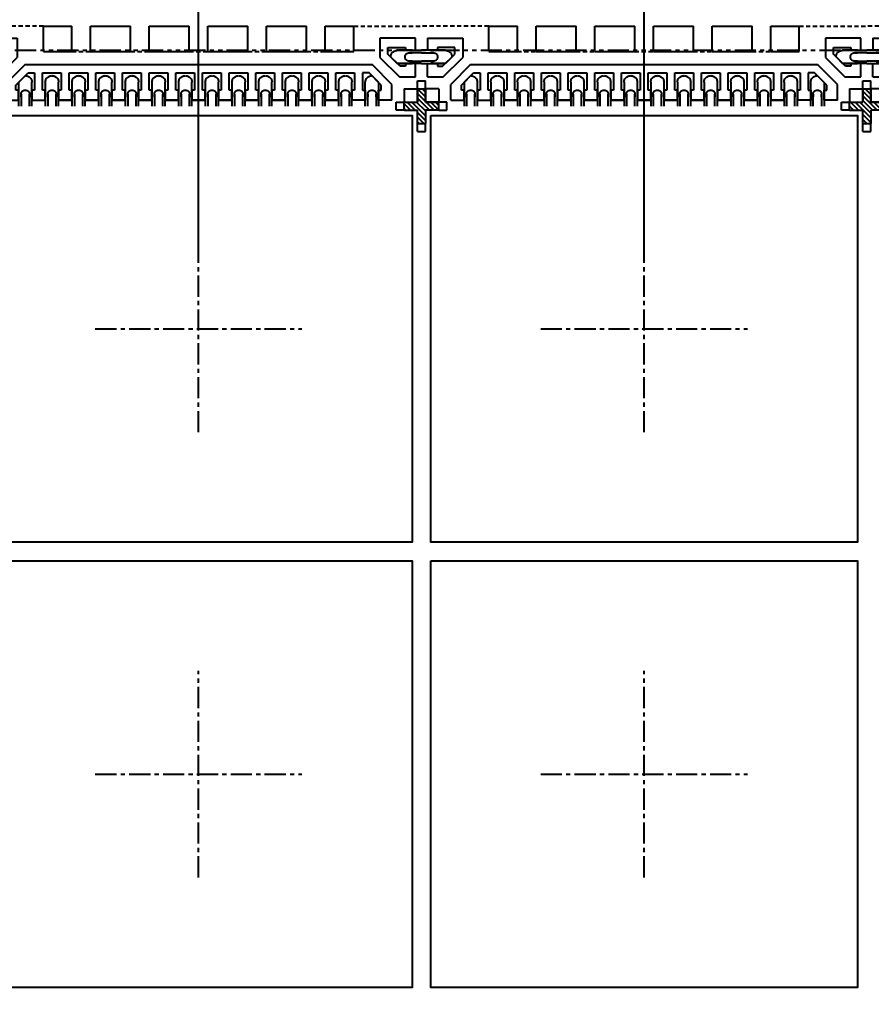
# Model space of a CAD drawing. Extents: x 91 to 778, y 180 to 503.
# Drawn here: x 251.87 to 283.81, y 385.64 to 422.47 of the extents above; entities that cross this region are included whole.
import ezdxf

# ---------------------------------------------------------------- set-up
doc = ezdxf.new("R2010")
doc.units = 0
doc.header["$LTSCALE"] = 12.7
doc.header["$MEASUREMENT"] = 0
doc.header["$PDMODE"] = 2
for name, pattern in [('CENTER', [2, 1.25, -0.25, 0.25, -0.25]), ('HIDDEN', [0.375, 0.25, -0.125]), ('PHANTOM', [2.5, 1.25, -0.25, 0.25, -0.25, 0.25, -0.25])]:
    doc.linetypes.add(name, pattern=pattern)
doc.layers.get('0').update_dxf_attribs({"linetype": 'CONTINUOUS'})
doc.layers.get('DEFPOINTS').update_dxf_attribs({"linetype": 'CONTINUOUS'})
for name, color, linetype in [('SH-01_CENTER', 2, 'CENTER'), ('SH-01_DIM', 4, 'CONTINUOUS'), ('SH-01_HATCH', 10, 'CONTINUOUS'), ('SH-01_HIDDEN', 6, 'HIDDEN'), ('SH-01_MISC', 5, 'CONTINUOUS'), ('SH-01_OBJECT', 7, 'CONTINUOUS'), ('SH-01_PHANTOM', 1, 'PHANTOM')]:
    doc.layers.add(name, color=color, linetype=linetype)
doc.styles.get("Standard").update_dxf_attribs({"font": 'simplex.shx', "width": 0.82})
doc.dimstyles.get("Standard").update_dxf_attribs({"dimtxt": 0.18, "dimasz": 0.18, "dimexe": 0.18, "dimexo": 0.0625, "dimgap": 0.09, "dimtad": 0, "dimtih": 1, "dimtoh": 1, "dimdec": 4, "dimzin": 0, "dimdsep": 46, "dimtxsty": 'STANDARD', "dimcen": 0.09, "dimadec": 0, "dimazin": 0, "dimtfac": 1, "dimtdec": 4, "dimtofl": 0, "dimtmove": 0, "dimatfit": 3, "dimfxl": 1, "dimtolj": 1, "dimtzin": 0, "dimarcsym": 0})

# ---------------------------------------------------------------- blocks, each defined once
blk = doc.blocks.new('*D61')
at = {"layer": 'DEFPOINTS', "color": 0, "ltscale": 0.05, "transparency": 16777216}
for p in [(142.081, 441.652), (142.081, 429.037), (437.581, 335.717)]:
    blk.add_point(p, dxfattribs=at)
at = {"layer": 'SH-01_DIM', "ltscale": 0.05, "transparency": 16777216}
blk.add_line((142.081, 431.577), (142.081, 441.652), dxfattribs=at)
at = {"layer": 'SH-01_DIM', "ltscale": 0.05, "transparency": 16777216, "insert": (142.081, 446.637), "char_height": 1.524, "attachment_point": 5, "rotation": 90}
blk.add_mtext('\\A1; 147.7500', dxfattribs=at)
blk = doc.blocks.new('_Open30')
at = {"color": 0, "lineweight": -2}
for p, q in [((-1, 0.268), (0, 0)), ((0, 0), (-1, -0.268)), ((0, 0), (-1, 0))]:
    blk.add_line(p, q, dxfattribs=at)
blk = doc.blocks.new('*D62')
at = {"layer": 'DEFPOINTS', "color": 0, "ltscale": 0.05, "transparency": 16777216}
for p in [(132.086, 446.023), (137.581, 429.717), (437.581, 335.717)]:
    blk.add_point(p, dxfattribs=at)
at = {"layer": 'SH-01_DIM', "ltscale": 0.05, "transparency": 16777216}
for p, q in [((132.086, 439.673), (132.086, 446.023)), ((137.581, 436.067), (132.086, 439.673)), ((137.581, 432.257), (137.581, 436.067))]:
    blk.add_line(p, q, dxfattribs=at)
at = {"layer": 'SH-01_DIM', "ltscale": 0.05, "transparency": 16777216, "insert": (132.086, 454.967), "char_height": 1.524, "attachment_point": 5, "rotation": 90}
blk.add_mtext('\\A1; 150.000±0.0760', dxfattribs=at)
blk = doc.blocks.new('*D64')
at = {"layer": 'DEFPOINTS', "color": 0, "ltscale": 0.05, "transparency": 16777216}
for p in [(181.739, 453.515), (178.681, 429.037), (437.581, 335.717)]:
    blk.add_point(p, dxfattribs=at)
at = {"layer": 'SH-01_DIM', "ltscale": 0.05, "transparency": 16777216}
for p, q in [((181.739, 447.165), (181.739, 453.515)), ((178.681, 440.815), (181.739, 447.165)), ((178.681, 431.577), (178.681, 440.815))]:
    blk.add_line(p, q, dxfattribs=at)
at = {"layer": 'SH-01_DIM', "ltscale": 0.05, "transparency": 16777216, "insert": (181.739, 458.5), "char_height": 1.524, "attachment_point": 5, "rotation": 90}
blk.add_mtext('\\A1; 129.4500', dxfattribs=at)
blk = doc.blocks.new('*D65')
at = {"layer": 'DEFPOINTS', "color": 0, "ltscale": 0.05, "transparency": 16777216}
for p in [(278.512, 453.515), (278.431, 429.037), (437.581, 335.717)]:
    blk.add_point(p, dxfattribs=at)
at = {"layer": 'SH-01_DIM', "ltscale": 0.05, "transparency": 16777216}
for p, q in [((278.512, 447.165), (278.512, 453.515)), ((278.431, 440.815), (278.512, 447.165)), ((278.431, 431.577), (278.431, 440.815))]:
    blk.add_line(p, q, dxfattribs=at)
at = {"layer": 'SH-01_DIM', "ltscale": 0.05, "transparency": 16777216, "insert": (278.512, 458.024), "char_height": 1.524, "attachment_point": 5, "rotation": 90}
blk.add_mtext('\\A1; 79.5750', dxfattribs=at)
blk = doc.blocks.new('*U12')
at = {"layer": 'SH-01_CENTER', "ltscale": 0.05}
for p, q in [((0, -3.875), (0, 3.875)), ((-3.875, 0), (3.875, 0))]:
    blk.add_line(p, q, dxfattribs=at)
at = {"layer": 'SH-01_MISC', "ltscale": 0.05}
blk.add_lwpolyline([(-8, 8), (8, 8), (8, -8), (-8, -8)], close=True, dxfattribs=at)
blk = doc.blocks.new('*U13')
at = {"color": 0, "linetype": 'ByBlock', "lineweight": -2, "transparency": 16777216}
for p in [(100.2, 150.3), (116.9, 150.3), (100.2, 133.6), (116.9, 133.6)]:
    blk.add_blockref('*U12', p, dxfattribs=at)
blk = doc.blocks.new('A$C6C8170C2')
at = {"layer": 'SH-01_HIDDEN'}
for p, q in [((-3.2, 2.107), (-3.2, 3)), ((-3.11, 2.55), (-3.11, 3)), ((-2.79, 3), (-2.79, 2.55)), ((-2.7, 3), (-2.7, 2.09)), ((-2.2, 2.09), (-2.2, 3)), ((-2.11, 2.55), (-2.11, 3)), ((-1.79, 3), (-1.79, 2.55)), ((-1.7, 3), (-1.7, 2.09)), ((-1.2, 2.09), (-1.2, 3)), ((-1.11, 2.55), (-1.11, 3)), ((-0.79, 3), (-0.79, 2.55)), ((-0.7, 3), (-0.7, 2.09)), ((-0.2, 2.09), (-0.2, 3)), ((-0.11, 2.55), (-0.11, 3)), ((0.21, 3), (0.21, 2.55)), ((0.3, 3), (0.3, 2.09)), ((0.8, 2.09), (0.8, 3)), ((0.89, 2.55), (0.89, 3)), ((1.21, 3), (1.21, 2.55)), ((1.3, 3), (1.3, 2.09)), ((1.8, 2.09), (1.8, 3)), ((1.89, 2.55), (1.89, 3)), ((2.21, 3), (2.21, 2.55)), ((2.3, 3), (2.3, 2.09)), ((2.8, 2.09), (2.8, 3)), ((2.89, 2.55), (2.89, 3)), ((3.21, 3), (3.21, 2.55)), ((3.3, 3), (3.3, 2.09)), ((3.8, 2.09), (3.8, 3)), ((3.89, 2.55), (3.89, 3)), ((4.21, 3), (4.21, 2.55)), ((4.3, 3), (4.3, 2.09)), ((4.8, 2.09), (4.8, 3)), ((4.89, 2.55), (4.89, 3)), ((5.21, 3), (5.21, 2.55)), ((5.3, 3), (5.3, 2.09)), ((5.8, 2.09), (5.8, 3)), ((5.89, 2.55), (5.89, 3)), ((6.21, 3), (6.21, 2.55)), ((6.3, 3), (6.3, 2.09)), ((6.8, 2.09), (6.8, 3)), ((6.89, 2.55), (6.89, 3)), ((7.21, 3), (7.21, 2.55)), ((7.3, 3), (7.3, 2.09)), ((7.8, 2.09), (7.8, 3)), ((7.89, 2.55), (7.89, 3)), ((8.21, 3), (8.21, 2.55)), ((8.3, 3), (8.3, 2.09)), ((8.8, 2.09), (8.8, 3)), ((8.89, 2.55), (8.89, 3)), ((9.21, 3), (9.21, 2.55)), ((9.3, 3), (9.3, 2.09)), ((9.8, 3), (9.8, 2.09)), ((9.89, 3), (9.89, 2.55)), ((10.21, 2.55), (10.21, 3)), ((10.3, 2.107), (10.3, 3)), ((-3.2, 2.107), (-3.2, 2.65)), ((-3.11, 2.65), (-3.11, 2.55)), ((-2.79, 2.55), (-2.79, 2.65)), ((-2.7, 2.65), (-2.7, 2.09)), ((-2.2, 2.09), (-2.2, 2.65)), ((-2.11, 2.65), (-2.11, 2.55)), ((-1.79, 2.55), (-1.79, 2.65)), ((-1.7, 2.65), (-1.7, 2.09)), ((-1.2, 2.09), (-1.2, 2.65)), ((-1.11, 2.65), (-1.11, 2.55)), ((-0.79, 2.55), (-0.79, 2.65)), ((-0.7, 2.65), (-0.7, 2.09)), ((-0.2, 2.09), (-0.2, 2.65)), ((-0.11, 2.65), (-0.11, 2.55)), ((0.21, 2.55), (0.21, 2.65)), ((0.3, 2.65), (0.3, 2.09)), ((0.8, 2.09), (0.8, 2.65)), ((0.89, 2.65), (0.89, 2.55)), ((1.21, 2.55), (1.21, 2.65)), ((1.3, 2.65), (1.3, 2.09)), ((1.8, 2.09), (1.8, 2.65)), ((1.89, 2.65), (1.89, 2.55)), ((2.21, 2.55), (2.21, 2.65)), ((2.3, 2.65), (2.3, 2.09)), ((2.8, 2.09), (2.8, 2.65)), ((2.89, 2.65), (2.89, 2.55)), ((3.21, 2.55), (3.21, 2.65)), ((3.3, 2.65), (3.3, 2.09)), ((3.8, 2.09), (3.8, 2.65)), ((3.89, 2.65), (3.89, 2.55)), ((4.21, 2.55), (4.21, 2.65)), ((4.3, 2.65), (4.3, 2.09)), ((4.8, 2.09), (4.8, 2.65)), ((4.89, 2.65), (4.89, 2.55)), ((5.21, 2.55), (5.21, 2.65)), ((5.3, 2.65), (5.3, 2.09)), ((5.8, 2.09), (5.8, 2.65)), ((5.89, 2.65), (5.89, 2.55)), ((6.21, 2.55), (6.21, 2.65)), ((6.3, 2.65), (6.3, 2.09)), ((6.8, 2.09), (6.8, 2.65)), ((6.89, 2.65), (6.89, 2.55)), ((7.21, 2.55), (7.21, 2.65)), ((7.3, 2.65), (7.3, 2.09)), ((7.8, 2.09), (7.8, 2.65)), ((7.89, 2.65), (7.89, 2.55)), ((8.21, 2.55), (8.21, 2.65)), ((8.3, 2.65), (8.3, 2.09)), ((8.8, 2.09), (8.8, 2.65)), ((8.89, 2.65), (8.89, 2.55)), ((9.21, 2.55), (9.21, 2.65)), ((9.3, 2.65), (9.3, 2.09)), ((9.8, 2.65), (9.8, 2.09)), ((9.89, 2.55), (9.89, 2.65)), ((10.21, 2.65), (10.21, 2.55)), ((10.3, 2.107), (10.3, 2.65)), ((-2.943, 1.85), (-3.19, 2.097)), ((10.043, 1.85), (10.29, 2.097)), ((-4.8, 1.4), (-3.907, 1.4)), ((-4.35, 1.31), (-4.8, 1.31)), ((-3.907, 1.4), (-4.45, 1.4)), ((-4.45, 1.31), (-4.35, 1.31)), ((-3.65, 1.143), (-3.897, 1.39)), ((10.75, 1.143), (10.997, 1.39)), ((11.007, 1.4), (11.55, 1.4)), ((11.9, 1.4), (11.007, 1.4)), ((11.55, 1.31), (11.45, 1.31)), ((11.45, 1.31), (11.9, 1.31)), ((-4.8, 0.99), (-4.35, 0.99)), ((-3.89, 0.9), (-4.8, 0.9)), ((-4.35, 0.99), (-4.45, 0.99)), ((-4.45, 0.9), (-3.89, 0.9)), ((11.55, 0.9), (10.99, 0.9)), ((10.99, 0.9), (11.9, 0.9)), ((11.45, 0.99), (11.55, 0.99)), ((11.9, 0.99), (11.45, 0.99))]:
    blk.add_line(p, q, dxfattribs=at)
at = {"layer": 'SH-01_HIDDEN', "ltscale": 0.05}
for p, q in [((-1.2, 0.95), (-0.5, 0.95)), ((1, 0.95), (1.7, 0.95)), ((3.2, 0.95), (3.9, 0.95)), ((5.4, 0.95), (6.1, 0.95)), ((7.6, 0.95), (8.3, 0.95)), ((-2.267, 0), (-4.8, 0)), ((9.367, 0), (11.9, 0))]:
    blk.add_line(p, q, dxfattribs=at)
at = {"layer": 'SH-01_HIDDEN'}
for centre, radius, start, end in [((-2.95, 2.55), 0.16, 180, 0), ((-1.95, 2.55), 0.16, 180, 0), ((-0.95, 2.55), 0.16, 180, 0), ((0.05, 2.55), 0.16, 180, 0), ((1.05, 2.55), 0.16, 180, 0), ((2.05, 2.55), 0.16, 180, 0), ((3.05, 2.55), 0.16, 180, 0), ((4.05, 2.55), 0.16, 180, 0), ((5.05, 2.55), 0.16, 180, 0), ((6.05, 2.55), 0.16, 180, 0), ((7.05, 2.55), 0.16, 180, 0), ((8.05, 2.55), 0.16, 180, 0), ((9.05, 2.55), 0.16, 180, 0), ((10.05, 2.55), 0.16, 180, 0), ((-2.958, 2.108), 0.259, 273.3488, 355.9159), ((-1.943, 2.108), 0.258, 183.9895, 268.3485), ((-1.957, 2.108), 0.258, 271.6517, 356.0098), ((-0.943, 2.108), 0.258, 183.9895, 268.3485), ((-0.957, 2.108), 0.258, 271.6517, 356.0098), ((0.057, 2.108), 0.258, 183.9895, 268.3485), ((0.043, 2.108), 0.258, 271.6517, 356.0098), ((1.057, 2.108), 0.258, 183.9895, 268.3485), ((1.043, 2.108), 0.258, 271.6517, 356.0098), ((2.057, 2.108), 0.258, 183.9895, 268.3485), ((2.043, 2.108), 0.258, 271.6517, 356.0098), ((3.057, 2.108), 0.258, 183.9895, 268.3485), ((3.043, 2.108), 0.258, 271.6517, 356.0098), ((4.057, 2.108), 0.258, 183.9895, 268.3485), ((4.043, 2.108), 0.258, 271.6517, 356.0098), ((5.057, 2.108), 0.258, 183.9895, 268.3485), ((5.043, 2.108), 0.258, 271.6517, 356.0098), ((6.057, 2.108), 0.258, 183.9895, 268.3485), ((6.043, 2.108), 0.258, 271.6517, 356.0098), ((7.057, 2.108), 0.258, 183.9895, 268.3485), ((7.043, 2.108), 0.258, 271.6517, 356.0098), ((8.057, 2.108), 0.258, 183.9895, 268.3485), ((8.043, 2.108), 0.258, 271.6517, 356.0098), ((9.057, 2.108), 0.258, 183.9895, 268.3485), ((9.043, 2.108), 0.258, 271.6517, 356.0098), ((10.058, 2.108), 0.259, 184.0841, 266.6512), ((-4.35, 1.15), 0.16, 270, 90), ((-3.908, 1.158), 0.259, 274.0841, 356.6512), ((11.008, 1.158), 0.259, 183.3488, 265.9159), ((11.45, 1.15), 0.16, 90, 270)]:
    blk.add_arc(centre, radius, start, end, dxfattribs=at)
at = {"layer": 'SH-01_OBJECT', "ltscale": 0.05}
for p, q in [((-4.65, 2.35), (-4.65, 2.85)), ((-4.65, 2.85), (-4.15, 2.85)), ((-3.7, 2.775), (-3.2, 2.775)), ((-3.7, 2.775), (-3.7, 2.183)), ((-2.7, 2.775), (-2.2, 2.775)), ((-1.2, 2.775), (-1.7, 2.775)), ((-1.7, 2.775), (-1.2, 2.775)), ((-0.2, 2.775), (-0.7, 2.775)), ((-0.7, 2.775), (-0.2, 2.775)), ((0.8, 2.775), (0.3, 2.775)), ((0.3, 2.775), (0.8, 2.775)), ((1.8, 2.775), (1.3, 2.775)), ((1.3, 2.775), (1.8, 2.775)), ((2.8, 2.775), (2.3, 2.775)), ((2.3, 2.775), (2.8, 2.775)), ((3.8, 2.775), (3.3, 2.775)), ((3.3, 2.775), (3.8, 2.775)), ((4.8, 2.775), (4.3, 2.775)), ((4.3, 2.775), (4.8, 2.775)), ((5.8, 2.775), (5.3, 2.775)), ((5.3, 2.775), (5.8, 2.775)), ((6.8, 2.775), (6.3, 2.775)), ((6.3, 2.775), (6.8, 2.775)), ((7.8, 2.775), (7.3, 2.775)), ((7.3, 2.775), (7.8, 2.775)), ((8.8, 2.775), (8.3, 2.775)), ((8.3, 2.775), (8.8, 2.775)), ((9.8, 2.775), (9.3, 2.775)), ((9.8, 2.775), (9.3, 2.775)), ((10.8, 2.775), (10.3, 2.775)), ((11.25, 2.85), (11.75, 2.85)), ((11.75, 2.85), (11.75, 2.35)), ((-4.575, 1.9), (-4.575, 1.4)), ((11.675, 1.9), (11.675, 1.4)), ((-4.575, 0.44), (-4.575, 0.9)), ((-2.267, 0.95), (-2.267, 0)), ((-1.2, 0.95), (-1.2, 0)), ((-0.5, 0.95), (-0.5, 0)), ((1, 0.95), (1, 0)), ((1.7, 0.95), (1.7, 0)), ((3.2, 0.95), (3.2, 0)), ((3.9, 0.95), (3.9, 0)), ((5.4, 0.95), (5.4, 0)), ((6.1, 0.95), (6.1, 0)), ((7.6, 0.95), (7.6, 0)), ((8.3, 0.95), (8.3, 0)), ((9.367, 0.95), (9.367, 0)), ((11.675, 0.9), (11.675, 0.44)), ((-4.575, 0.44), (-3.25, 0.44)), ((11.675, 0.44), (10.35, 0.44)), ((-2.267, 0), (-1.2, 0)), ((-0.5, 0), (1, 0)), ((1.7, 0), (3.2, 0)), ((3.9, 0), (5.4, 0)), ((6.1, 0), (7.6, 0)), ((8.3, 0), (9.367, 0))]:
    blk.add_line(p, q, dxfattribs=at)
at = {"layer": 'SH-01_OBJECT', "linetype": 'Continuous'}
for p, q in [((-4.15, 2.35), (-4.15, 2.85)), ((11.25, 2.35), (11.25, 2.85)), ((-4.15, 2.35), (-4.65, 2.35)), ((11.25, 2.35), (11.75, 2.35)), ((-2.267, 0.95), (-1.2, 0.95)), ((-0.5, 0.95), (1, 0.95)), ((1.7, 0.95), (3.2, 0.95)), ((3.9, 0.95), (5.4, 0.95)), ((6.1, 0.95), (7.6, 0.95)), ((8.3, 0.95), (9.367, 0.95))]:
    blk.add_line(p, q, dxfattribs=at)
at = {"layer": 'SH-01_OBJECT'}
for p, q in [((-3.2, 2.775), (-3.2, 2.4)), ((-2.7, 2.4), (-2.7, 2.775)), ((-2.2, 2.775), (-2.2, 2.4)), ((-1.7, 2.4), (-1.7, 2.775)), ((-1.2, 2.775), (-1.2, 2.4)), ((-0.7, 2.4), (-0.7, 2.775)), ((-0.2, 2.775), (-0.2, 2.4)), ((0.3, 2.4), (0.3, 2.775)), ((0.8, 2.775), (0.8, 2.4)), ((1.3, 2.4), (1.3, 2.775)), ((1.8, 2.775), (1.8, 2.4)), ((2.3, 2.4), (2.3, 2.775)), ((2.8, 2.775), (2.8, 2.4)), ((3.3, 2.4), (3.3, 2.775)), ((3.8, 2.775), (3.8, 2.4)), ((4.3, 2.4), (4.3, 2.775)), ((4.8, 2.775), (4.8, 2.4)), ((5.3, 2.4), (5.3, 2.775)), ((5.8, 2.775), (5.8, 2.4)), ((6.3, 2.4), (6.3, 2.775)), ((6.8, 2.775), (6.8, 2.4)), ((7.3, 2.4), (7.3, 2.775)), ((7.8, 2.775), (7.8, 2.4)), ((8.3, 2.4), (8.3, 2.775)), ((8.8, 2.775), (8.8, 2.4)), ((9.3, 2.4), (9.3, 2.775)), ((9.8, 2.4), (9.8, 2.775)), ((10.3, 2.775), (10.3, 2.4)), ((10.8, 2.775), (10.8, 2.183)), ((-3.2, 2.4), (-3.3, 2.4)), ((-3.3, 2.4), (-3.3, 2.207)), ((-2.6, 2.4), (-2.7, 2.4)), ((-2.6, 1.75), (-2.6, 2.4)), ((-2.2, 2.4), (-2.3, 2.4)), ((-2.3, 2.4), (-2.3, 1.75)), ((-1.6, 2.4), (-1.7, 2.4)), ((-1.6, 1.75), (-1.6, 2.4)), ((-1.2, 2.4), (-1.3, 2.4)), ((-1.3, 2.4), (-1.3, 1.75)), ((-0.6, 2.4), (-0.7, 2.4)), ((-0.6, 1.75), (-0.6, 2.4)), ((-0.2, 2.4), (-0.3, 2.4)), ((-0.3, 2.4), (-0.3, 1.75)), ((0.4, 2.4), (0.3, 2.4)), ((0.4, 1.75), (0.4, 2.4)), ((0.8, 2.4), (0.7, 2.4)), ((0.7, 2.4), (0.7, 1.75)), ((1.4, 2.4), (1.3, 2.4)), ((1.4, 1.75), (1.4, 2.4)), ((1.8, 2.4), (1.7, 2.4)), ((1.7, 2.4), (1.7, 1.75)), ((2.4, 2.4), (2.3, 2.4)), ((2.4, 1.75), (2.4, 2.4)), ((2.8, 2.4), (2.7, 2.4)), ((2.7, 2.4), (2.7, 1.75)), ((3.4, 2.4), (3.3, 2.4)), ((3.4, 1.75), (3.4, 2.4)), ((3.8, 2.4), (3.7, 2.4)), ((3.7, 2.4), (3.7, 1.75)), ((4.4, 2.4), (4.3, 2.4)), ((4.4, 1.75), (4.4, 2.4)), ((4.8, 2.4), (4.7, 2.4)), ((4.7, 2.4), (4.7, 1.75)), ((5.4, 2.4), (5.3, 2.4)), ((5.4, 1.75), (5.4, 2.4)), ((5.8, 2.4), (5.7, 2.4)), ((5.7, 2.4), (5.7, 1.75)), ((6.4, 2.4), (6.3, 2.4)), ((6.4, 1.75), (6.4, 2.4)), ((6.8, 2.4), (6.7, 2.4)), ((6.7, 2.4), (6.7, 1.75)), ((7.4, 2.4), (7.3, 2.4)), ((7.4, 1.75), (7.4, 2.4)), ((7.8, 2.4), (7.7, 2.4)), ((7.7, 2.4), (7.7, 1.75)), ((8.4, 2.4), (8.3, 2.4)), ((8.4, 1.75), (8.4, 2.4)), ((8.8, 2.4), (8.7, 2.4)), ((8.7, 2.4), (8.7, 1.75)), ((9.4, 2.4), (9.3, 2.4)), ((9.4, 1.75), (9.4, 2.4)), ((9.7, 2.4), (9.8, 2.4)), ((9.7, 1.75), (9.7, 2.4)), ((10.3, 2.4), (10.4, 2.4)), ((10.4, 2.4), (10.4, 2.207)), ((-4.575, 1.9), (-3.983, 1.9)), ((-3.983, 1.9), (-3.25, 1.167)), ((-2.967, 1.45), (-3.7, 2.183)), ((-3.3, 2.207), (-2.843, 1.75)), ((10.4, 2.207), (9.943, 1.75)), ((10.8, 2.183), (10.067, 1.45)), ((10.35, 1.167), (11.083, 1.9)), ((11.083, 1.9), (11.675, 1.9)), ((-4.2, 1.4), (-4.2, 1.5)), ((-4.2, 1.5), (-4.007, 1.5)), ((-4.007, 1.5), (-3.55, 1.043)), ((-2.843, 1.75), (-2.6, 1.75)), ((-2.3, 1.75), (-1.6, 1.75)), ((-1.3, 1.75), (-0.6, 1.75)), ((-0.3, 1.75), (0.4, 1.75)), ((0.7, 1.75), (1.4, 1.75)), ((1.7, 1.75), (2.4, 1.75)), ((2.7, 1.75), (3.4, 1.75)), ((3.7, 1.75), (4.4, 1.75)), ((4.7, 1.75), (5.4, 1.75)), ((5.7, 1.75), (6.4, 1.75)), ((6.7, 1.75), (7.4, 1.75)), ((7.7, 1.75), (8.4, 1.75)), ((8.7, 1.75), (9.4, 1.75)), ((9.943, 1.75), (9.7, 1.75)), ((11.107, 1.5), (10.65, 1.043)), ((11.3, 1.5), (11.107, 1.5)), ((11.3, 1.4), (11.3, 1.5)), ((-4.575, 1.4), (-4.2, 1.4)), ((-3.25, 0.44), (-3.25, 1.167)), ((10.067, 1.45), (-2.967, 1.45)), ((10.35, 0.44), (10.35, 1.167)), ((11.675, 1.4), (11.3, 1.4)), ((-4.2, 0.9), (-4.575, 0.9)), ((-4.2, 0.8), (-4.2, 0.9)), ((-3.55, 0.8), (-4.2, 0.8)), ((-3.55, 1.043), (-3.55, 0.8)), ((10.65, 1.043), (10.65, 0.8)), ((10.65, 0.8), (11.3, 0.8)), ((11.3, 0.8), (11.3, 0.9)), ((11.3, 0.9), (11.675, 0.9))]:
    blk.add_line(p, q, dxfattribs=at)
blk = doc.blocks.new('A$C1BE279AF')
at = {"layer": 'SH-01_HATCH', "ltscale": 0.05}
h = blk.add_hatch(dxfattribs=at)
h.set_pattern_fill('ANSI31', color=10)
h.set_pattern_definition([(45, (2.30032, -1.11), (-0.0883883, 0.0883883), [])])
h.paths.add_polyline_path([(1.69, 1.19), (1.19, 1.19), (1.19, 1.69), (0.89, 1.69), (0.89, 1.19), (0.39, 1.19), (0.39, 0.89), (0.89, 0.89), (0.89, 0.39), (1.19, 0.39), (1.19, 0.89), (1.69, 0.89)])
at = {"layer": 'SH-01_HIDDEN'}
for p, q in [((0.89, 1.99), (1.19, 1.99)), ((0.89, 1.99), (0.89, 1.69)), ((1.19, 1.99), (1.19, 1.69)), ((0.09, 1.19), (0.09, 0.89)), ((0.39, 1.19), (0.09, 1.19)), ((1.69, 1.19), (1.99, 1.19)), ((1.99, 1.19), (1.99, 0.89)), ((0.09, 0.89), (0.39, 0.89)), ((1.99, 0.89), (1.69, 0.89)), ((0.89, 0.39), (0.89, 0.09)), ((1.19, 0.39), (1.19, 0.09)), ((0.89, 0.09), (1.19, 0.09))]:
    blk.add_line(p, q, dxfattribs=at)
at = {"layer": 'SH-01_OBJECT'}
for p, q in [((0.89, 1.69), (1.19, 1.69)), ((0.89, 1.69), (0.89, 1.19)), ((1.19, 1.19), (1.19, 1.69)), ((0.39, 1.19), (0.39, 0.89)), ((0.39, 1.19), (0.89, 1.19)), ((1.69, 1.19), (1.19, 1.19)), ((1.69, 1.19), (1.69, 0.89)), ((0.39, 0.89), (0.89, 0.89)), ((0.89, 0.39), (0.89, 0.89)), ((0.89, 0.89), (0.89, 0.89)), ((1.69, 0.89), (1.19, 0.89)), ((1.19, 0.89), (1.19, 0.89)), ((1.19, 0.89), (1.19, 0.39)), ((0.89, 0.39), (1.19, 0.39))]:
    blk.add_line(p, q, dxfattribs=at)
blk = doc.blocks.new('*D39')
at = {"layer": 'DEFPOINTS', "color": 0, "ltscale": 0.05, "transparency": 16777216}
for p in [(158.381, 441.652), (158.381, 410.867), (437.581, 335.717)]:
    blk.add_point(p, dxfattribs=at)
at = {"layer": 'SH-01_DIM', "ltscale": 0.05, "transparency": 16777216}
blk.add_line((158.381, 413.407), (158.381, 441.652), dxfattribs=at)
at = {"layer": 'SH-01_DIM', "ltscale": 0.05, "transparency": 16777216, "insert": (158.381, 446.637), "char_height": 1.524, "attachment_point": 5, "rotation": 90}
blk.add_mtext('\\A1; 139.6000', dxfattribs=at)
blk = doc.blocks.new('*D40')
at = {"layer": 'DEFPOINTS', "color": 0, "ltscale": 0.05, "transparency": 16777216}
for p in [(175.081, 441.652), (175.081, 410.867), (437.581, 335.717)]:
    blk.add_point(p, dxfattribs=at)
at = {"layer": 'SH-01_DIM', "ltscale": 0.05, "transparency": 16777216}
blk.add_line((175.081, 413.407), (175.081, 441.652), dxfattribs=at)
at = {"layer": 'SH-01_DIM', "ltscale": 0.05, "transparency": 16777216, "insert": (175.081, 446.518), "char_height": 1.524, "attachment_point": 5, "rotation": 90}
blk.add_mtext('\\A1; 131.2500', dxfattribs=at)
blk = doc.blocks.new('*D41')
at = {"layer": 'DEFPOINTS', "color": 0, "ltscale": 0.05, "transparency": 16777216}
for p in [(191.781, 441.652), (191.781, 410.867), (437.581, 335.717)]:
    blk.add_point(p, dxfattribs=at)
at = {"layer": 'SH-01_DIM', "ltscale": 0.05, "transparency": 16777216}
blk.add_line((191.781, 413.407), (191.781, 441.652), dxfattribs=at)
at = {"layer": 'SH-01_DIM', "ltscale": 0.05, "transparency": 16777216, "insert": (191.781, 446.637), "char_height": 1.524, "attachment_point": 5, "rotation": 90}
blk.add_mtext('\\A1; 122.9000', dxfattribs=at)
blk = doc.blocks.new('*D42')
at = {"layer": 'DEFPOINTS', "color": 0, "ltscale": 0.05, "transparency": 16777216}
for p in [(206.832, 441.652), (208.481, 410.867), (437.581, 335.717)]:
    blk.add_point(p, dxfattribs=at)
at = {"layer": 'SH-01_DIM', "ltscale": 0.05, "transparency": 16777216}
for p, q in [((206.832, 435.302), (206.832, 441.652)), ((208.481, 428.952), (206.832, 435.302)), ((208.481, 413.407), (208.481, 428.952))]:
    blk.add_line(p, q, dxfattribs=at)
at = {"layer": 'SH-01_DIM', "ltscale": 0.05, "transparency": 16777216, "insert": (206.832, 446.518), "char_height": 1.524, "attachment_point": 5, "rotation": 90}
blk.add_mtext('\\A1; 114.5500', dxfattribs=at)
blk = doc.blocks.new('*D43')
at = {"layer": 'DEFPOINTS', "color": 0, "ltscale": 0.05, "transparency": 16777216}
for p in [(225.018, 441.652), (225.181, 410.867), (437.581, 335.717)]:
    blk.add_point(p, dxfattribs=at)
at = {"layer": 'SH-01_DIM', "ltscale": 0.05, "transparency": 16777216}
for p, q in [((225.018, 435.302), (225.018, 441.652)), ((225.181, 428.952), (225.018, 435.302)), ((225.181, 413.407), (225.181, 428.952))]:
    blk.add_line(p, q, dxfattribs=at)
at = {"layer": 'SH-01_DIM', "ltscale": 0.05, "transparency": 16777216, "insert": (225.018, 446.637), "char_height": 1.524, "attachment_point": 5, "rotation": 90}
blk.add_mtext('\\A1; 106.2000', dxfattribs=at)
blk = doc.blocks.new('*D44')
at = {"layer": 'DEFPOINTS', "color": 0, "ltscale": 0.05, "transparency": 16777216}
for p in [(241.881, 441.652), (241.881, 410.867), (437.581, 335.717)]:
    blk.add_point(p, dxfattribs=at)
at = {"layer": 'SH-01_DIM', "ltscale": 0.05, "transparency": 16777216}
blk.add_line((241.881, 413.407), (241.881, 441.652), dxfattribs=at)
at = {"layer": 'SH-01_DIM', "ltscale": 0.05, "transparency": 16777216, "insert": (241.881, 446.161), "char_height": 1.524, "attachment_point": 5, "rotation": 90}
blk.add_mtext('\\A1; 97.8500', dxfattribs=at)
blk = doc.blocks.new('*D45')
at = {"layer": 'DEFPOINTS', "color": 0, "ltscale": 0.05, "transparency": 16777216}
for p in [(258.581, 441.652), (258.581, 410.867), (437.581, 335.717)]:
    blk.add_point(p, dxfattribs=at)
at = {"layer": 'SH-01_DIM', "ltscale": 0.05, "transparency": 16777216}
blk.add_line((258.581, 413.407), (258.581, 441.652), dxfattribs=at)
at = {"layer": 'SH-01_DIM', "ltscale": 0.05, "transparency": 16777216, "insert": (258.581, 446.161), "char_height": 1.524, "attachment_point": 5, "rotation": 90}
blk.add_mtext('\\A1; 89.5000', dxfattribs=at)
blk = doc.blocks.new('*D46')
at = {"layer": 'DEFPOINTS', "color": 0, "ltscale": 0.05, "transparency": 16777216}
for p in [(274.271, 441.652), (275.281, 410.867), (437.581, 335.717)]:
    blk.add_point(p, dxfattribs=at)
at = {"layer": 'SH-01_DIM', "ltscale": 0.05, "transparency": 16777216}
for p, q in [((274.271, 435.302), (274.271, 441.652)), ((275.281, 428.952), (274.271, 435.302)), ((275.281, 413.407), (275.281, 428.952))]:
    blk.add_line(p, q, dxfattribs=at)
at = {"layer": 'SH-01_DIM', "ltscale": 0.05, "transparency": 16777216, "insert": (274.271, 445.923), "char_height": 1.524, "attachment_point": 5, "rotation": 90}
blk.add_mtext('\\A1; 81.1500', dxfattribs=at)
blk = doc.blocks.new('*D58')
at = {"layer": 'DEFPOINTS', "color": 0, "ltscale": 0.05, "transparency": 16777216}
for p in [(128.412, 394.167), (158.381, 394.167), (437.581, 335.717)]:
    blk.add_point(p, dxfattribs=at)
at = {"layer": 'SH-01_DIM', "ltscale": 0.05, "transparency": 16777216}
blk.add_line((155.841, 394.167), (128.412, 394.167), dxfattribs=at)
at = {"layer": 'SH-01_DIM', "ltscale": 0.05, "transparency": 16777216, "insert": (123.903, 394.167), "char_height": 1.524, "attachment_point": 5}
blk.add_mtext('\\A1; 29.2250', dxfattribs=at)
blk = doc.blocks.new('*D59')
at = {"layer": 'DEFPOINTS', "color": 0, "ltscale": 0.05, "transparency": 16777216}
for p in [(158.381, 410.867), (128.412, 409.558), (437.581, 335.717)]:
    blk.add_point(p, dxfattribs=at)
at = {"layer": 'SH-01_DIM', "ltscale": 0.05, "transparency": 16777216}
for p, q in [((141.112, 410.867), (134.762, 409.558)), ((155.841, 410.867), (141.112, 410.867)), ((134.762, 409.558), (128.412, 409.558))]:
    blk.add_line(p, q, dxfattribs=at)
at = {"layer": 'SH-01_DIM', "ltscale": 0.05, "transparency": 16777216, "insert": (123.903, 409.558), "char_height": 1.524, "attachment_point": 5}
blk.add_mtext('\\A1; 37.5750', dxfattribs=at)

msp = doc.modelspace()

# ---------------------------------------------------------------- linework, layer by layer
at = {"layer": 'SH-01_PHANTOM', "ltscale": 0.05}
msp.add_lwpolyline([(145.33073, 421.31745), (338.43073, 421.31745), (338.43073, 250.11745), (145.33073, 250.11745)], close=True, dxfattribs=at)

# ---------------------------------------------------------------- block references
msp.add_blockref('*U13', (158.38073, 260.56745))
at = {"layer": 'SH-01_HATCH', "ltscale": 0.05, "xscale": -1, "rotation": 180, "row_count": 1, "column_count": 6, "row_spacing": 0, "column_spacing": -16.7}
msp.add_blockref('A$C6C8170C2', (238.33073, 422.21745), dxfattribs=at)
at = {"layer": 'SH-01_OBJECT', "ltscale": 0.05, "xscale": -1, "rotation": 180, "row_count": 1, "column_count": 12, "row_spacing": 0, "column_spacing": -16.7}
msp.add_blockref('A$C1BE279AF', (148.99073, 420.25745), dxfattribs=at)

# ---------------------------------------------------------------- dimensions: what is measured, and where the dimension line sits
at = {"layer": 'SH-01_DIM', "ltscale": 0.05}
for feature_location, offset, dtype, override, picture, middle in [((137.58073, 429.71745), (-5.49521, 16.30548), 1, {"dimscale": 25.4, "dimtxt": 0.06, "dimasz": 0.125, "dimexe": 0.1, "dimexo": 0.1, "dimgap": 0.03, "dimtih": 0, "dimtoh": 0, "dimdec": 3, "dimlfac": 0.5, "dimzin": 1, "dimpost": ' <>\\X', "dimblk": 'Open30', "dimcen": -0.09, "dimclrd": 256, "dimclre": 256, "dimclrt": 256, "dimazin": 1, "dimtol": 1, "dimlim": 0, "dimtp": 0.076, "dimtm": 0.076, "dimtofl": 1, "dimldrblk": 'Open30', "dimlwd": -1, "dimlwe": -1}, '*D62', (132.08552, 454.96735)), ((178.68073, 429.03745), (3.05794, 24.4779), 1, {"dimscale": 25.4, "dimtxt": 0.06, "dimasz": 0.125, "dimexe": 0.1, "dimexo": 0.1, "dimgap": 0.01, "dimtih": 0, "dimtoh": 0, "dimlfac": 0.5, "dimzin": 1, "dimpost": ' <>\\X', "dimblk": 'Open30', "dimcen": -0.09, "dimclrd": 256, "dimclre": 256, "dimclrt": 256, "dimazin": 1, "dimtp": 0.03, "dimtm": 0.03, "dimtofl": 1, "dimldrblk": 'Open30', "dimlwd": -1, "dimlwe": -1}, '*D64', (181.73867, 458.50028)), ((278.43073, 429.03745), (0.08084, 24.4779), 1, {"dimscale": 25.4, "dimtxt": 0.06, "dimasz": 0.125, "dimexe": 0.1, "dimexo": 0.1, "dimgap": 0.01, "dimtih": 0, "dimtoh": 0, "dimlfac": 0.5, "dimzin": 1, "dimpost": ' <>\\X', "dimblk": 'Open30', "dimcen": -0.09, "dimclrd": 256, "dimclre": 256, "dimclrt": 256, "dimazin": 1, "dimtp": 0.03, "dimtm": 0.03, "dimtofl": 1, "dimldrblk": 'Open30', "dimlwd": -1, "dimlwe": -1}, '*D65', (278.51157, 458.02421)), ((142.08073, 429.03745), (0, 12.61468), 1, {"dimscale": 25.4, "dimtxt": 0.06, "dimasz": 0.125, "dimexe": 0.1, "dimexo": 0.1, "dimgap": 0.01, "dimtih": 0, "dimtoh": 0, "dimlfac": 0.5, "dimzin": 1, "dimpost": ' <>\\X', "dimblk": 'Open30', "dimcen": -0.09, "dimclrd": 256, "dimclre": 256, "dimclrt": 256, "dimazin": 1, "dimtp": 0.03, "dimtm": 0.03, "dimtofl": 1, "dimldrblk": 'Open30', "dimlwd": -1, "dimlwe": -1}, '*D61', (142.08073, 446.63705)), ((158.38073, 410.86745), (0, 30.78468), 1, {"dimscale": 25.4, "dimtxt": 0.06, "dimasz": 0.125, "dimexe": 0.1, "dimexo": 0.1, "dimgap": 0.01, "dimtih": 0, "dimtoh": 0, "dimlfac": 0.5, "dimzin": 1, "dimpost": ' <>\\X', "dimblk": 'Open30', "dimcen": -0.09, "dimclrd": 256, "dimclre": 256, "dimclrt": 256, "dimazin": 1, "dimtp": 0.03, "dimtm": 0.03, "dimtofl": 1, "dimldrblk": 'Open30', "dimlwd": -1, "dimlwe": -1}, '*D39', (158.38073, 446.63705)), ((175.08073, 410.86745), (0, 30.78468), 1, {"dimscale": 25.4, "dimtxt": 0.06, "dimasz": 0.125, "dimexe": 0.1, "dimexo": 0.1, "dimgap": 0.01, "dimtih": 0, "dimtoh": 0, "dimlfac": 0.5, "dimzin": 1, "dimpost": ' <>\\X', "dimblk": 'Open30', "dimcen": -0.09, "dimclrd": 256, "dimclre": 256, "dimclrt": 256, "dimazin": 1, "dimtp": 0.03, "dimtm": 0.03, "dimtofl": 1, "dimldrblk": 'Open30', "dimlwd": -1, "dimlwe": -1}, '*D40', (175.08073, 446.51803)), ((191.78073, 410.86745), (0, 30.78468), 1, {"dimscale": 25.4, "dimtxt": 0.06, "dimasz": 0.125, "dimexe": 0.1, "dimexo": 0.1, "dimgap": 0.01, "dimtih": 0, "dimtoh": 0, "dimlfac": 0.5, "dimzin": 1, "dimpost": ' <>\\X', "dimblk": 'Open30', "dimcen": -0.09, "dimclrd": 256, "dimclre": 256, "dimclrt": 256, "dimazin": 1, "dimtp": 0.03, "dimtm": 0.03, "dimtofl": 1, "dimldrblk": 'Open30', "dimlwd": -1, "dimlwe": -1}, '*D41', (191.78073, 446.63705)), ((208.48073, 410.86745), (-1.64922, 30.78468), 1, {"dimscale": 25.4, "dimtxt": 0.06, "dimasz": 0.125, "dimexe": 0.1, "dimexo": 0.1, "dimgap": 0.01, "dimtih": 0, "dimtoh": 0, "dimlfac": 0.5, "dimzin": 1, "dimpost": ' <>\\X', "dimblk": 'Open30', "dimcen": -0.09, "dimclrd": 256, "dimclre": 256, "dimclrt": 256, "dimazin": 1, "dimtp": 0.03, "dimtm": 0.03, "dimtofl": 1, "dimldrblk": 'Open30', "dimlwd": -1, "dimlwe": -1}, '*D42', (206.83151, 446.51803)), ((225.18073, 410.86745), (-0.16266, 30.78468), 1, {"dimscale": 25.4, "dimtxt": 0.06, "dimasz": 0.125, "dimexe": 0.1, "dimexo": 0.1, "dimgap": 0.01, "dimtih": 0, "dimtoh": 0, "dimlfac": 0.5, "dimzin": 1, "dimpost": ' <>\\X', "dimblk": 'Open30', "dimcen": -0.09, "dimclrd": 256, "dimclre": 256, "dimclrt": 256, "dimazin": 1, "dimtp": 0.03, "dimtm": 0.03, "dimtofl": 1, "dimldrblk": 'Open30', "dimlwd": -1, "dimlwe": -1}, '*D43', (225.01807, 446.63705)), ((241.88073, 410.86745), (0, 30.78468), 1, {"dimscale": 25.4, "dimtxt": 0.06, "dimasz": 0.125, "dimexe": 0.1, "dimexo": 0.1, "dimgap": 0.01, "dimtih": 0, "dimtoh": 0, "dimlfac": 0.5, "dimzin": 1, "dimpost": ' <>\\X', "dimblk": 'Open30', "dimcen": -0.09, "dimclrd": 256, "dimclre": 256, "dimclrt": 256, "dimazin": 1, "dimtp": 0.03, "dimtm": 0.03, "dimtofl": 1, "dimldrblk": 'Open30', "dimlwd": -1, "dimlwe": -1}, '*D44', (241.88073, 446.16098)), ((258.58073, 410.86745), (0, 30.78468), 1, {"dimscale": 25.4, "dimtxt": 0.06, "dimasz": 0.125, "dimexe": 0.1, "dimexo": 0.1, "dimgap": 0.01, "dimtih": 0, "dimtoh": 0, "dimlfac": 0.5, "dimzin": 1, "dimpost": ' <>\\X', "dimblk": 'Open30', "dimcen": -0.09, "dimclrd": 256, "dimclre": 256, "dimclrt": 256, "dimazin": 1, "dimtp": 0.03, "dimtm": 0.03, "dimtofl": 1, "dimldrblk": 'Open30', "dimlwd": -1, "dimlwe": -1}, '*D45', (258.58073, 446.16098)), ((275.28073, 410.86745), (-1.00968, 30.78468), 1, {"dimscale": 25.4, "dimtxt": 0.06, "dimasz": 0.125, "dimexe": 0.1, "dimexo": 0.1, "dimgap": 0.01, "dimtih": 0, "dimtoh": 0, "dimlfac": 0.5, "dimzin": 1, "dimpost": ' <>\\X', "dimblk": 'Open30', "dimcen": -0.09, "dimclrd": 256, "dimclre": 256, "dimclrt": 256, "dimazin": 1, "dimtp": 0.03, "dimtm": 0.03, "dimtofl": 1, "dimldrblk": 'Open30', "dimlwd": -1, "dimlwe": -1}, '*D46', (274.27105, 445.92295)), ((158.38073, 410.86745), (-29.96844, -1.30911), 0, {"dimscale": 25.4, "dimtxt": 0.06, "dimasz": 0.125, "dimexe": 0.1, "dimexo": 0.1, "dimgap": 0.01, "dimtih": 0, "dimtoh": 0, "dimlfac": 0.5, "dimzin": 1, "dimpost": ' <>\\X', "dimblk": 'Open30', "dimcen": -0.09, "dimclrd": 256, "dimclre": 256, "dimclrt": 256, "dimazin": 1, "dimtp": 0.03, "dimtm": 0.03, "dimtofl": 1, "dimldrblk": 'Open30', "dimlwd": -1, "dimlwe": -1}, '*D59', (123.90343, 409.55834)), ((158.38073, 394.16745), (-29.96844, 0), 0, {"dimscale": 25.4, "dimtxt": 0.06, "dimasz": 0.125, "dimexe": 0.1, "dimexo": 0.1, "dimgap": 0.01, "dimtih": 0, "dimtoh": 0, "dimlfac": 0.5, "dimzin": 1, "dimpost": ' <>\\X', "dimblk": 'Open30', "dimcen": -0.09, "dimclrd": 256, "dimclre": 256, "dimclrt": 256, "dimazin": 1, "dimtp": 0.03, "dimtm": 0.03, "dimtofl": 1, "dimldrblk": 'Open30', "dimlwd": -1, "dimlwe": -1}, '*D58', (123.90343, 394.16745))]:
    dim = msp.add_ordinate_dim(feature_location=feature_location, offset=offset, dtype=dtype, origin=(437.58073, 335.71745), dimstyle='STANDARD', override=override, dxfattribs=at)
    dim.commit()
    dim.dimension.update_dxf_attribs({"geometry": picture, "text_midpoint": middle})

doc.saveas('drawing.dxf')
